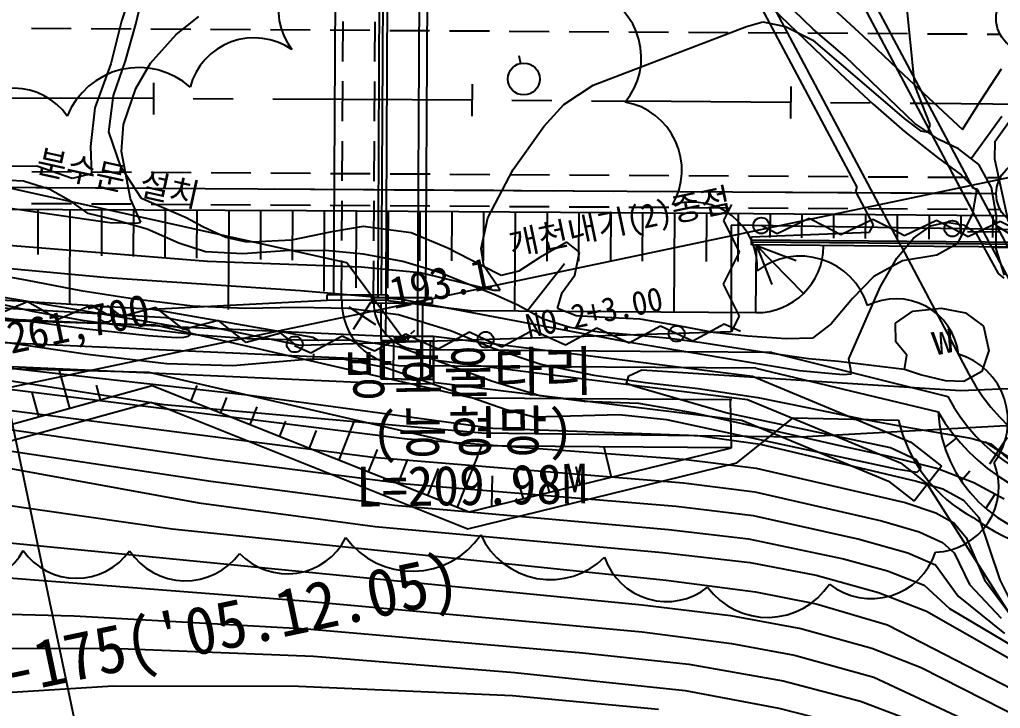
# Model space of a CAD drawing. Header units: millimetres. Extents: x 13158 to 13954, y 1103 to 1807.
# Drawn here: x 13629.2 to 13690.8, y 1435.7 to 1479 of the extents above; entities that cross this region are included whole.
import ezdxf
from ezdxf.xclip import XClip

# ---------------------------------------------------------------- set-up
doc = ezdxf.new("R2010")
doc.units = ezdxf.units.MM
doc.header["$LTSCALE"] = 10
doc.header["$MEASUREMENT"] = 0
doc.header["$XCLIPFRAME"] = 2
for name, pattern in [('CENTER', [2, 1.25, -0.25, 0.25, -0.25]), ('CENTER2', [28.575, 19.05, -3.175, 3.175, -3.175]), ('HIDDEN', [0.375, 0.25, -0.125])]:
    doc.linetypes.add(name, pattern=pattern)
doc.layers.add('TZ-BASE', color=253, linetype='Continuous')
doc.layers.add('TZ-CABL', color=4, linetype='Continuous')
doc.styles.add('HANA', font='GulimChe.ttf')
doc.styles.get("Standard").update_dxf_attribs({"font": 'GulimChe.ttf'})
doc.linetypes.add('XXO_LINE', pattern='A,2.5,["X",Standard,S=1,R=0,X=-1,Y=-0.5],5,["X",Standard,S=1,R=0,X=-1,Y=-0.5],5,-0.5,[133,GulimChe.ttf,S=0.5,R=0,X=-0.5,Y=0],-0.5,2.5', length=16)
doc.linetypes.add('ZIGZAG', pattern='A,0.0001,-0.2,[131,ltypeshp.shx,S=0.2,R=0,X=-0.2,Y=0],-0.4,[131,ltypeshp.shx,S=0.2,R=180,X=0.2,Y=0],-0.2', length=0.8001)

# ---------------------------------------------------------------- blocks, each defined once
blk = doc.blocks.new('JD-SFSG5YJF567')
at = {"layer": 'TZ-BASE'}
for p, q in [((367.394, -188.921), (291.638, 171.985)), ((81.472, -66.052), (601.202, 43.043)), ((354.562, -7.491, -62.221), (354.747, 29.423, -62.221)), ((354.057, -8.076, -62.221), (354.214, 22.824, -62.221)), ((356.555, -8.439, -62.221), (356.714, 22.811, -62.221)), ((357.057, -8.091, -62.221), (357.214, 22.808, -62.221)), ((386.895, -4.845), (376.62, 14.494)), ((392.584, -4.895), (382.308, 14.445)), ((387.761, 5.249, -63), (386.831, 14.398, -63)), ((338.718, 11.595, -64.812), (337.943, 9.288, -64.812)), ((338.85, 9.088, -63.391), (339.422, 11.474, -63.391)), ((384.128, -1.129), (377.794, 10.792)), ((381.375, 8.788, -255), (379.527, 10.553, -255)), ((391.409, -1.193), (385.075, 10.729)), ((378.796, 10.089, -63.391), (380.839, 8.139, -63.391)), ((382.378, 10.299, -62.513), (384.486, 8.366, -62.513)), ((337.943, 9.288, -64.812), (337.283, 6.594, -64.812)), ((341.385, 8.45, -64), (342.812, 9.581, -64)), ((377.181, 8.952, -63), (378.206, 9.25, -63)), ((378.206, 9.25, -63), (379.637, 8.953, -63)), ((338.201, 6.792, -63.391), (338.85, 9.088, -63.391)), ((367.565, 5.26, -63), (377.181, 8.952, -63)), ((379.637, 8.953, -63), (381.359, 8.084, -63)), ((383.373, 7.073, -255), (381.375, 8.788, -255)), ((392.788, 1.755, -62), (397.796, 8.764, -62)), ((339.771, 6.655, -64), (341.385, 8.45, -64)), ((380.839, 8.139, -63.391), (383.077, 6.006, -63.391)), ((381.359, 8.084, -63), (387.084, 3.17, -63)), ((384.486, 8.366, -62.513), (387.074, 5.911, -62.513)), ((337.436, 4.612, -63.391), (338.201, 6.792, -63.391)), ((362.896, 7.119, -63.287), (362.999, 6.63, -63.287)), ((387.748, 2.858, -255), (383.373, 7.073, -255)), ((337.283, 6.594, -64.812), (336.283, 3.845, -64.812)), ((338.848, 5.065, -64), (339.771, 6.655, -64)), ((391.866, 4.241, -62.513), (393.187, 6.294, -62.513)), ((383.077, 6.006, -63.391), (385.124, 4.099, -63.391)), ((387.074, 5.911, -62.513), (390.737, 2.488, -62.513)), ((338.067, 2.804, -64), (338.848, 5.065, -64)), ((339.959, 5.42), (339.951, 3.42)), ((359.961, 5.32), (359.949, 3.32)), ((365.714, 4.056, -63), (367.565, 5.26, -63)), ((379.962, 5.18), (379.946, 3.18)), ((388.727, 2.792, -63), (387.761, 5.249, -63)), ((337.145, 2.328, -63.391), (337.436, 4.612, -63.391)), ((336.283, 3.845, -64.812), (336.001, 1.415, -64.812)), ((364.459, 2.663, -63), (365.714, 4.056, -63)), ((385.124, 4.099, -63.391), (387.1, 2.365, -63.391)), ((390.737, 2.488, -62.513), (391.866, 4.241, -62.513)), ((387.084, 3.17, -63), (388.119, 2.408, -63)), ((391.284, 0.662, -61.719), (393.217, 3.314, -61.719)), ((337.95, 1.105, -64), (338.067, 2.804, -64)), ((362.53, -0.022, -63), (364.459, 2.663, -63)), ((389.26, 1.854, -255), (387.748, 2.858, -255)), ((388.599, 2.318, -63), (388.727, 2.792, -63)), ((337.91, 0.148, -63.391), (337.145, 2.328, -63.391)), ((387.1, 2.365, -63.391), (389.168, 0.729, -63.391)), ((388.119, 2.408, -63), (388.599, 2.318, -63)), ((390.492, 1.271, -255), (389.26, 1.854, -255)), ((336.001, 1.415, -64.812), (336.07, -0.31, -64.812)), ((391.774, 0.286, -255), (390.492, 1.271, -255)), ((392.783, 0.619, -62), (392.788, 1.755, -62)), ((338.508, -1.87, -64), (337.95, 1.105, -64)), ((389.168, 0.729, -63.391), (390.653, -0.357, -63.391)), ((393.641, -3.323, -62), (392.783, 0.619, -62)), ((332.629, 0.18, -64.812), (329.628, 0.151, -64.812)), ((334.852, -0.588, -64.812), (332.629, 0.18, -64.812)), ((339.195, -1.845, -63.391), (337.91, 0.148, -63.391)), ((392.558, -1.162, -255), (391.774, 0.286, -255)), ((352.09, -5.877, -62.221), (326.383, -0.21, -62.221)), ((336.07, -0.31, -64.812), (334.852, -0.588, -64.812)), ((360.956, -3.062, -63), (362.53, -0.022, -63)), ((392.584, -4.895), (390.018, -0.066)), ((390.653, -0.357, -63.391), (391.621, -1.337, -63.391)), ((331.797, -0.759, -68.052), (329.416, -0.649, -68.052)), ((333.452, -1.293, -68.052), (331.797, -0.759, -68.052)), ((384.046, -1.4), (384.128, -1.129)), ((391.68, -1.275), (391.409, -1.193)), ((392.872, -2.97, -255), (392.558, -1.162, -255)), ((334.777, -2.029, -68.052), (333.452, -1.293, -68.052)), ((342.011, -3.06, -63.391), (339.195, -1.845, -63.391)), ((385.163, -3.502), (384.046, -1.4)), ((391.621, -1.337, -63.391), (391.376, -2.807, -63.391)), ((393.607, -4.904), (391.68, -1.275)), ((329.773, -2.293, -64), (337.221, -3.352, -64)), ((335.847, -2.788, -68.052), (334.777, -2.029, -68.052)), ((339.167, -3.326, -64), (338.508, -1.87, -64)), ((376.235, -2.227), (375.733, -3.225)), ((332.695, -2.554), (332.686, -5.354)), ((334.695, -2.56), (334.677, -8.464)), ((337.513, -3.196, -68.052), (335.847, -2.788, -68.052)), ((336.695, -2.566), (336.686, -5.447)), ((338.695, -2.572), (338.686, -5.493)), ((340.681, -2.58), (340.666, -5.538)), ((343.056, -3.627, -63.391), (342.011, -3.06, -63.391)), ((342.681, -2.59), (342.665, -5.585)), ((344.681, -2.6), (344.649, -8.807)), ((346.681, -2.61), (346.665, -5.677)), ((348.681, -2.62), (348.665, -5.723)), ((350.68, -2.63), (350.655, -7.656)), ((352.68, -2.641), (352.656, -7.458)), ((354.68, -2.651), (354.656, -7.468)), ((356.68, -2.661), (356.665, -5.762)), ((358.68, -2.671), (358.665, -5.766)), ((360.536, -4.984, -63), (360.956, -3.062, -63)), ((360.666, -2.683), (360.645, -5.77)), ((362.666, -2.697), (362.622, -8.898)), ((364.666, -2.711), (364.645, -5.778)), ((366.666, -2.725), (366.645, -5.782)), ((368.666, -2.739), (368.645, -5.786)), ((370.666, -2.753), (370.645, -5.79)), ((372.666, -2.767), (372.622, -8.974)), ((374.666, -2.782), (374.645, -5.798)), ((376.666, -2.796), (376.645, -5.802)), ((378.666, -2.81), (378.655, -4.307)), ((380.652, -2.824), (380.638, -4.325)), ((382.652, -2.838), (382.638, -4.344)), ((384.652, -2.852), (384.638, -4.362)), ((386.652, -2.866), (386.638, -4.38)), ((388.652, -2.88), (388.638, -4.398)), ((391.376, -2.807, -63.391), (390.403, -4.698, -63.391)), ((390.652, -2.895), (390.641, -4.078)), ((392.652, -2.909), (392.639, -4.303)), ((392.853, -5.003, -255), (392.872, -2.97, -255)), ((337.221, -3.352, -64), (338.901, -3.402, -64)), ((339.562, -3.783, -68.052), (337.513, -3.196, -68.052)), ((338.901, -3.402, -64), (339.167, -3.326, -64)), ((344.49, -4.289, -63.391), (343.056, -3.627, -63.391)), ((353.123, -3.609, -63.391), (351.145, -3.951, -63.391)), ((356.131, -4.002, -63.391), (353.123, -3.609, -63.391)), ((375.733, -3.225), (376.727, -5.228)), ((379.105, -4.066), (378.113, -3.55)), ((381.12, -3.097), (379.105, -4.066)), ((382.112, -3.613), (381.12, -3.097)), ((383.104, -4.128), (382.112, -3.613)), ((385.12, -3.16), (383.104, -4.128)), ((384.898, -3.965), (385.163, -3.502)), ((386.112, -3.676), (385.12, -3.16)), ((387.104, -4.191), (386.112, -3.676)), ((389.119, -3.223), (387.104, -4.191)), ((387.674, -4.345, -62), (388.753, -3.573, -62)), ((388.753, -3.573, -62), (389.769, -3.336, -62)), ((390.111, -3.738), (389.119, -3.223)), ((389.769, -3.336, -62), (390.808, -3.498, -62)), ((390.808, -3.498, -62), (391.603, -4.056, -62)), ((393.119, -3.286), (391.103, -4.254)), ((393.626, -4.027), (392.892, -3.558)), ((394.111, -3.801), (393.119, -3.286)), ((320.722, -3.954, -63), (343.349, -5.78, -63)), ((341.545, -4.657, -68.052), (339.562, -3.783, -68.052)), ((345.725, -4.579, -63.391), (344.49, -4.289, -63.391)), ((351.145, -3.951, -63.391), (348.628, -4.459, -63.391)), ((358.444, -4.965, -63.391), (356.131, -4.002, -63.391)), ((377.502, -4.764), (377.506, -4.264)), ((377.506, -4.264), (384.898, -3.965)), ((391.103, -4.254), (390.111, -3.738)), ((391.058, -3.931), (393.058, -3.949)), ((391.603, -4.056, -62), (392.978, -6.564, -62)), ((343.222, -5.192, -68.052), (341.545, -4.657, -68.052)), ((346.165, -4.594, -63.391), (345.725, -4.579, -63.391)), ((348.628, -4.459, -63.391), (346.165, -4.594, -63.391)), ((365.898, -4.588, -63.391), (364.204, -5.562, -63.391)), ((366.706, -5.22, -63.391), (365.898, -4.588, -63.391)), ((386.099, -4.838), (377.502, -4.764)), ((398.617, -4.771), (377.503, -4.588)), ((398.615, -4.639), (377.505, -4.456)), ((377.778, -9.013), (377.815, -4.8)), ((377.815, -4.8), (380.756, -7.816)), ((377.815, -4.8), (380.307, -5.732)), ((377.815, -4.8), (378.771, -7.257)), ((398.607, -4.947), (386.099, -4.838)), ((386.616, -5.597, -62), (387.674, -4.345, -62)), ((386.911, -4.882), (391.155, -12.879)), ((390.403, -4.698, -63.391), (389.129, -5.412, -63.391)), ((392.584, -4.895), (393.607, -4.904)), ((345.56, -5.32, -68.052), (343.222, -5.192, -68.052)), ((348.196, -5.137, -68.052), (345.56, -5.32, -68.052)), ((350.756, -5.115, -68.052), (348.196, -5.137, -68.052)), ((353.148, -5.352, -68.052), (350.756, -5.115, -68.052)), ((355.607, -5.804, -68.052), (353.148, -5.352, -68.052)), ((360.516, -6.036, -63.391), (358.444, -4.965, -63.391)), ((360.686, -6.078, -63), (360.536, -4.984, -63)), ((366.4, -6.663, -63.391), (366.706, -5.22, -63.391)), ((376.727, -5.228), (376.224, -6.227)), ((389.129, -5.412, -63.391), (386.982, -5.762, -63.391)), ((392.599, -4.934), (395.572, -10.535)), ((393.389, -6.662, -255), (392.853, -5.003, -255)), ((327.823, -5.962, -62), (337.078, -6.815, -62)), ((343.349, -5.78, -63), (353.002, -6.138, -63)), ((355.545, -10.534, -62.221), (352.09, -5.877, -62.221)), ((353.002, -6.138, -63), (356.706, -6.492, -63)), ((357.92, -6.496, -68.052), (355.607, -5.804, -68.052)), ((361.784, -6.686, -63.391), (360.516, -6.036, -63.391)), ((361.723, -7.602, -63), (360.686, -6.078, -63)), ((364.204, -5.562, -63.391), (362.896, -6.419, -63.391)), ((363.44, -8.886, -62.513), (365.768, -5.92, -62.513)), ((386.982, -5.762, -63.391), (385.182, -6.747, -63.391)), ((385.584, -7.412, -62), (386.616, -5.597, -62)), ((328.495, -6.336, -55.443), (332.028, -6.981, -55.443)), ((356.706, -6.492, -63), (361.312, -7.593, -63)), ((359.645, -7.203, -68.052), (357.92, -6.496, -68.052)), ((362.896, -6.419, -63.391), (361.784, -6.686, -63.391)), ((365.619, -7.752, -63.391), (366.4, -6.663, -63.391)), ((376.224, -6.227), (375.722, -7.225)), ((385.182, -6.747, -63.391), (383.833, -8.126, -63.391)), ((392.978, -6.564, -62), (393.342, -6.841, -62)), ((341.32, -9.879, -62), (325.879, -7.284, -62)), ((332.028, -6.981, -55.443), (335.394, -7.632, -55.443)), ((337.078, -6.815, -62), (349.183, -7.621, -62)), ((361.353, -7.866, -68.052), (359.645, -7.203, -68.052)), ((375.722, -7.225), (376.716, -9.228)), ((319.942, -7.555), (339.888, -8.786)), ((335.394, -7.632, -55.443), (338.771, -8.138, -55.443)), ((349.183, -7.621, -62), (355.497, -8.172, -62)), ((350.866, -8.238), (350.868, -7.888)), ((354.668, -7.91), (350.868, -7.888)), ((354.555, -8.428, -62.221), (354.562, -7.491, -62.221)), ((354.668, -7.91), (354.666, -8.26)), ((361.312, -7.593, -63), (361.723, -7.602, -63)), ((362.827, -8.552, -68.052), (361.353, -7.866, -68.052)), ((365.327, -8.756, -63.391), (365.619, -7.752, -63.391)), ((383.613, -11.913, -62), (385.584, -7.412, -62)), ((321.481, -8.12, -62), (335.779, -10.04, -62)), ((328.971, -8.162, -61.301), (332.328, -8.917, -61.301)), ((332.036, -8.333), (329.982, -9.216)), ((333.006, -8.889), (332.036, -8.333)), ((336.03, -8.562), (333.976, -9.446)), ((336.999, -9.118), (336.03, -8.562)), ((337.949, -9.263), (337.071, -8.571)), ((338.771, -8.138, -55.443), (342.405, -8.581, -55.443)), ((339.888, -8.786), (350.866, -8.238)), ((342.405, -8.581, -55.443), (345.749, -8.728, -55.443)), ((354.666, -8.26), (350.866, -8.238)), ((352.518, -10.041, -61.868), (353.611, -8.366, -61.868)), ((353.655, -8.424, -62.221), (353.657, -8.074, -62.221)), ((357.455, -8.443, -62.221), (353.655, -8.424, -62.221)), ((357.457, -8.093, -62.221), (353.657, -8.074, -62.221)), ((354.244, -10.669, -62.221), (354.255, -8.427, -62.221)), ((354.545, -10.479, -62.221), (354.555, -8.428, -62.221)), ((354.666, -8.26), (359.862, -8.877)), ((355.497, -8.172, -62), (369.601, -10.827, -62)), ((356.545, -10.489, -62.221), (356.555, -8.439, -62.221)), ((356.844, -10.682, -62.221), (356.855, -8.44, -62.221)), ((357.457, -8.093, -62.221), (357.455, -8.443, -62.221)), ((364.413, -9.416, -68.052), (362.827, -8.552, -68.052)), ((383.833, -8.126, -63.391), (382.508, -9.717, -63.391)), ((340.066, -9.79), (299.73, -8.677)), ((332.328, -8.917, -61.301), (335.469, -9.488, -61.301)), ((333.976, -9.446), (333.006, -8.889)), ((340.11, -8.689), (337.949, -9.263)), ((339.888, -8.786), (349.954, -10.547)), ((340.988, -9.381), (340.11, -8.689)), ((345.749, -8.728, -55.443), (348.982, -8.677, -55.443)), ((348.982, -8.677, -55.443), (352.187, -8.729, -55.443)), ((352.187, -8.729, -55.443), (355.342, -9.132, -55.443)), ((352.227, -8.657, -61.868), (353.902, -9.75, -61.868)), ((355.342, -9.132, -55.443), (358.656, -10.157, -55.443)), ((359.862, -8.877), (377.787, -9.013)), ((366.486, -9.208, -63.391), (365.327, -8.756, -63.391)), ((368.301, -9.314, -63.391), (366.486, -9.208, -63.391)), ((376.716, -9.228), (376.214, -10.227)), ((386.538, -9.668, -62.137), (387.627, -8.917, -62.137)), ((387.627, -8.917, -62.137), (389.404, -8.727, -62.137)), ((389.404, -8.727, -62.137), (390.932, -9.02, -62.137)), ((390.932, -9.02, -62.137), (392.058, -9.866, -62.137)), ((303.723, -9.449, -60), (345.832, -14.163, -60)), ((319.624, -9.251, -61), (335.805, -11.626, -61)), ((335.469, -9.488, -61.301), (339.036, -9.968, -61.301)), ((359.988, -14.378), (340.066, -9.79)), ((341.866, -10.074), (340.988, -9.381)), ((344.027, -9.5), (341.866, -10.074)), ((344.905, -10.192), (344.027, -9.5)), ((366.09, -9.951, -68.052), (364.413, -9.416, -68.052)), ((370.515, -9.431, -63.391), (368.301, -9.314, -63.391)), ((372.687, -9.797, -63.391), (370.515, -9.431, -63.391)), ((375.123, -10.268, -63.391), (372.687, -9.797, -63.391)), ((375.785, -9.74), (373.818, -10.802)), ((376.801, -10.208), (375.785, -9.74)), ((382.508, -9.717, -63.391), (381.324, -10.606, -63.391)), ((386.568, -10.845, -62.137), (386.538, -9.668, -62.137)), ((335.779, -10.04, -62), (339.612, -10.455, -62)), ((339.036, -9.968, -61.301), (342.568, -10.382, -61.301)), ((339.612, -10.455, -62), (341.377, -10.564, -62)), ((342.2, -10.129, -62), (341.32, -9.879, -62)), ((342.145, -10.489, -62), (342.294, -10.371, -62)), ((342.294, -10.371, -62), (342.2, -10.129, -62)), ((342.568, -10.382, -61.301), (345.84, -10.628, -61.301)), ((345.783, -10.885), (344.905, -10.192)), ((347.944, -10.311), (345.783, -10.885)), ((348.822, -11.003), (347.944, -10.311)), ((355.795, -10.37), (353.828, -11.433)), ((356.811, -10.838), (355.795, -10.37)), ((356.116, -10.353), (356.37, -10.104)), ((359.793, -10.244), (357.826, -11.306)), ((358.656, -10.157, -55.443), (361.272, -11.251, -55.443)), ((360.809, -10.712), (359.793, -10.244)), ((363.791, -10.118), (361.824, -11.18)), ((364.807, -10.586), (363.791, -10.118)), ((367.789, -9.992), (365.822, -11.054)), ((367.932, -10.248, -68.052), (366.09, -9.951, -68.052)), ((368.805, -10.46), (367.789, -9.992)), ((369.911, -10.41, -68.052), (367.932, -10.248, -68.052)), ((369.82, -10.928), (368.805, -10.46)), ((371.787, -9.866), (369.82, -10.928)), ((372.368, -10.631, -68.052), (369.911, -10.41, -68.052)), ((372.803, -10.334), (371.787, -9.866)), ((373.818, -10.802), (372.803, -10.334)), ((377.244, -10.483, -63.391), (375.123, -10.268, -63.391)), ((392.058, -9.866, -62.137), (392.396, -11.382, -62.137)), ((341.377, -10.564, -62), (341.853, -10.551, -62)), ((341.853, -10.551, -62), (342.145, -10.489, -62)), ((345.84, -10.628, -61.301), (349.231, -10.715, -61.301)), ((349.231, -10.715, -61.301), (352.625, -10.741, -61.301)), ((351.797, -10.496), (349.83, -11.559)), ((349.954, -10.547), (350.326, -10.767)), ((352.813, -10.964), (351.797, -10.496)), ((352.625, -10.741, -61.301), (355.401, -11.155, -61.301)), ((353.828, -11.433), (352.813, -10.964)), ((354.243, -10.778, -62.221), (354.231, -13.179, -62.221)), ((354.245, -10.477, -62.221), (354.243, -10.777, -62.221)), ((354.243, -10.778, -62.221), (355.543, -10.784, -62.221)), ((355.043, -10.782, -62.221), (354.243, -10.778, -62.221)), ((354.245, -10.478, -62.221), (355.045, -10.482, -62.221)), ((354.245, -10.778, -62.221), (354.257, -10.79, -62.221)), ((354.289, -10.778, -62.221), (354.302, -10.79, -62.221)), ((354.334, -10.778, -62.221), (354.347, -10.79, -62.221)), ((354.431, -13.18, -62.221), (354.443, -10.779, -62.221)), ((354.469, -10.779, -62.221), (354.481, -10.791, -62.221)), ((354.514, -10.779, -62.221), (354.526, -10.791, -62.221)), ((354.559, -10.779, -62.221), (354.571, -10.792, -62.221)), ((354.604, -10.779, -62.221), (354.616, -10.792, -62.221)), ((354.738, -10.78, -62.221), (354.751, -10.793, -62.221)), ((354.783, -10.78, -62.221), (354.796, -10.793, -62.221)), ((354.828, -10.781, -62.221), (354.841, -10.793, -62.221)), ((354.873, -10.781, -62.221), (354.885, -10.793, -62.221)), ((355.008, -10.781, -62.221), (355.02, -10.794, -62.221)), ((355.031, -13.183, -62.221), (355.043, -10.782, -62.221)), ((355.045, -10.482, -62.221), (355.044, -10.582, -62.221)), ((355.044, -10.582, -62.221), (355.144, -10.582, -62.221)), ((355.094, -10.582, -62.221), (355.095, -10.532, -62.221)), ((355.094, -10.576, -62.221), (355.101, -10.582, -62.221)), ((355.094, -10.582, -62.221), (355.994, -10.586, -62.221)), ((355.995, -10.536, -62.221), (355.095, -10.532, -62.221)), ((355.095, -10.553, -62.221), (355.123, -10.582, -62.221)), ((355.096, -10.532, -62.221), (355.146, -10.582, -62.221)), ((355.118, -10.532, -62.221), (355.168, -10.582, -62.221)), ((355.141, -10.532, -62.221), (355.191, -10.582, -62.221)), ((355.143, -10.782, -62.221), (355.144, -10.582, -62.221)), ((355.944, -10.586, -62.221), (355.143, -10.782, -62.221)), ((355.144, -10.582, -62.221), (355.943, -10.786, -62.221)), ((355.163, -10.532, -62.221), (355.213, -10.583, -62.221)), ((355.186, -10.532, -62.221), (355.235, -10.583, -62.221)), ((355.208, -10.532, -62.221), (355.258, -10.583, -62.221)), ((355.231, -10.533, -62.221), (355.28, -10.583, -62.221)), ((355.253, -10.533, -62.221), (355.303, -10.583, -62.221)), ((355.275, -10.533, -62.221), (355.325, -10.583, -62.221)), ((355.298, -10.533, -62.221), (355.348, -10.583, -62.221)), ((355.32, -10.533, -62.221), (355.37, -10.583, -62.221)), ((355.343, -10.533, -62.221), (355.393, -10.583, -62.221)), ((355.365, -10.533, -62.221), (355.415, -10.584, -62.221)), ((355.388, -10.533, -62.221), (355.437, -10.584, -62.221)), ((355.41, -10.534, -62.221), (355.46, -10.584, -62.221)), ((355.433, -10.534, -62.221), (355.482, -10.584, -62.221)), ((355.455, -10.534, -62.221), (355.505, -10.584, -62.221)), ((355.478, -10.534, -62.221), (355.527, -10.584, -62.221)), ((355.5, -10.534, -62.221), (355.55, -10.584, -62.221)), ((355.522, -10.534, -62.221), (355.572, -10.584, -62.221)), ((355.543, -10.784, -62.221), (357.543, -10.794, -62.221)), ((355.545, -10.534, -62.221), (355.595, -10.584, -62.221)), ((355.567, -10.534, -62.221), (355.617, -10.585, -62.221)), ((355.59, -10.534, -62.221), (355.64, -10.585, -62.221)), ((355.612, -10.535, -62.221), (355.662, -10.585, -62.221)), ((355.635, -10.535, -62.221), (355.684, -10.585, -62.221)), ((355.657, -10.535, -62.221), (355.707, -10.585, -62.221)), ((355.68, -10.535, -62.221), (355.729, -10.585, -62.221)), ((355.702, -10.535, -62.221), (355.752, -10.585, -62.221)), ((355.724, -10.535, -62.221), (355.774, -10.585, -62.221)), ((355.747, -10.535, -62.221), (355.797, -10.585, -62.221)), ((355.769, -10.535, -62.221), (355.819, -10.586, -62.221)), ((355.792, -10.535, -62.221), (355.842, -10.586, -62.221)), ((355.814, -10.536, -62.221), (355.864, -10.586, -62.221)), ((355.837, -10.536, -62.221), (355.886, -10.586, -62.221)), ((355.859, -10.536, -62.221), (355.909, -10.586, -62.221)), ((355.882, -10.536, -62.221), (355.931, -10.586, -62.221)), ((355.904, -10.536, -62.221), (355.954, -10.586, -62.221)), ((355.927, -10.536, -62.221), (355.976, -10.586, -62.221)), ((355.943, -10.786, -62.221), (355.944, -10.586, -62.221)), ((356.044, -10.587, -62.221), (355.944, -10.586, -62.221)), ((355.949, -10.536, -62.221), (355.994, -10.582, -62.221)), ((355.971, -10.536, -62.221), (355.995, -10.56, -62.221)), ((355.994, -10.586, -62.221), (355.995, -10.536, -62.221)), ((355.994, -10.536, -62.221), (355.995, -10.537, -62.221)), ((356.045, -10.487, -62.221), (356.044, -10.587, -62.221)), ((356.045, -10.487, -62.221), (357.545, -10.494, -62.221)), ((356.743, -10.79, -62.221), (356.731, -13.192, -62.221)), ((357.543, -10.794, -62.221), (356.743, -10.79, -62.221)), ((356.759, -10.79, -62.221), (356.778, -10.809, -62.221)), ((357.826, -11.306), (356.811, -10.838)), ((356.841, -13.193, -62.221), (356.844, -10.682, -62.221)), ((356.894, -10.791, -62.221), (356.912, -10.81, -62.221)), ((356.939, -10.791, -62.221), (356.957, -10.81, -62.221)), ((356.983, -10.791, -62.221), (357.002, -10.81, -62.221)), ((357.028, -10.792, -62.221), (357.047, -10.811, -62.221)), ((357.163, -10.792, -62.221), (357.182, -10.811, -62.221)), ((357.208, -10.793, -62.221), (357.227, -10.812, -62.221)), ((357.253, -10.793, -62.221), (357.272, -10.812, -62.221)), ((357.298, -10.793, -62.221), (357.317, -10.812, -62.221)), ((357.333, -12.793, -62.221), (357.343, -10.793, -62.221)), ((357.433, -10.794, -62.221), (357.451, -10.813, -62.221)), ((357.477, -10.794, -62.221), (357.496, -10.813, -62.221)), ((357.522, -10.794, -62.221), (357.541, -10.813, -62.221)), ((357.531, -13.196, -62.221), (357.543, -10.794, -62.221)), ((357.543, -10.794, -62.221), (357.533, -12.794, -62.221)), ((357.545, -10.494, -62.221), (357.543, -10.794, -62.221)), ((361.824, -11.18), (360.809, -10.712)), ((365.822, -11.054), (364.807, -10.586)), ((369.601, -10.827, -62), (380.511, -12.647, -62)), ((374.38, -10.899, -68.052), (372.368, -10.631, -68.052)), ((376.387, -11.231, -68.052), (374.38, -10.899, -68.052)), ((379.684, -10.661, -63.391), (377.244, -10.483, -63.391)), ((381.324, -10.606, -63.391), (379.684, -10.661, -63.391)), ((387.255, -11.677, -62.137), (386.568, -10.845, -62.137)), ((339.684, -12.781), (300.148, -11.689)), ((320.706, -11.694, -255), (340.627, -14.785, -255)), ((335.805, -11.626, -61), (340.766, -12.207, -61)), ((349.83, -11.559), (348.815, -11.09)), ((355.401, -11.155, -61.301), (358.373, -12.258, -61.301)), ((378.779, -11.51), (356.752, -11.354)), ((361.272, -11.251, -55.443), (364.274, -12.251, -55.443)), ((378.604, -11.558, -68.052), (376.387, -11.231, -68.052)), ((381.071, -11.907, -68.052), (378.604, -11.558, -68.052)), ((378.779, -11.51), (389.821, -14.269)), ((387.097, -12.586, -62.137), (387.255, -11.677, -62.137)), ((392.396, -11.382, -62.137), (391.952, -12.71, -62.137)), ((318.248, -12.226, -59), (355.884, -16.944, -59)), ((340.766, -12.207, -61), (344.932, -12.342, -61)), ((344.932, -12.342, -61), (349.784, -11.906, -61)), ((349.784, -11.906, -61), (351.949, -11.94, -61)), ((351.949, -11.94, -61), (354.537, -12.467, -61)), ((358.373, -12.258, -61.301), (361.182, -13.304, -61.301)), ((364.274, -12.251, -55.443), (367.593, -12.941, -55.443)), ((382.965, -12.082, -68.052), (381.071, -11.907, -68.052)), ((387.097, -12.586, -68.052), (382.965, -12.082, -68.052)), ((383.772, -12.859, -62), (383.613, -11.913, -62)), ((312.663, -12.765, -58), (353.731, -18.091, -58)), ((334.003, -12.572), (334.673, -15.009)), ((359.636, -17.376), (339.684, -12.781)), ((354.233, -12.778, -62.221), (354.231, -13.179, -62.221)), ((354.537, -12.467, -61), (362.09, -15.104, -61)), ((377.772, -12.505), (355.745, -12.349)), ((357.533, -12.794, -62.221), (357.531, -13.196, -62.221)), ((369.793, -12.989, -61), (370.61, -12.598, -61)), ((370.61, -12.598, -61), (390.614, -13.892, -61)), ((377.772, -12.505), (389.22, -15.249)), ((380.511, -12.647, -62), (383.246, -12.893, -62)), ((383.246, -12.893, -62), (383.772, -12.859, -62)), ((388.118, -12.922, -62.137), (387.097, -12.586, -62.137)), ((389.681, -13.301, -62.137), (388.118, -12.922, -62.137)), ((391.952, -12.71, -62.137), (390.832, -13.331, -62.137)), ((357.53, -13.496, -62.221), (354.23, -13.479, -62.221)), ((355.515, -13.186, -62.221), (354.231, -13.179, -62.221)), ((354.231, -13.179, -62.221), (355.031, -13.183, -62.221)), ((355.515, -13.186, -62.221), (357.531, -13.196, -62.221)), ((356.731, -13.192, -62.221), (357.531, -13.196, -62.221)), ((357.531, -13.196, -62.221), (357.53, -13.496, -62.221)), ((361.182, -13.304, -61.301), (364.211, -14.223, -61.301)), ((367.593, -12.941, -55.443), (370.849, -13.395, -55.443)), ((369.661, -13.453, -61), (369.793, -12.989, -61)), ((370.177, -13.651, -61), (369.661, -13.453, -61)), ((370.849, -13.395, -55.443), (374.153, -13.77, -55.443)), ((390.832, -13.331, -62.137), (389.681, -13.301, -62.137)), ((319.884, -19.08), (339.863, -13.581)), ((332.326, -14.018), (332.745, -15.54)), ((336.35, -13.564), (336.602, -14.479)), ((339.863, -13.581), (359.772, -21.527)), ((342.676, -13.595), (342.294, -14.551)), ((375.88, -15.309, -61), (370.177, -13.651, -61)), ((374.153, -13.77, -55.443), (377.902, -14.347, -55.443)), ((390.614, -13.892, -61), (395.841, -13.698, -61)), ((319.24, -14.653, -57), (343.947, -18.225, -57)), ((320.011, -20.082), (339.805, -14.634)), ((320.011, -20.082), (339.805, -14.634)), ((339.805, -14.634), (359.699, -22.574)), ((339.805, -14.634), (359.699, -22.574)), ((344.533, -14.336), (344.152, -15.293)), ((345.832, -14.163, -60), (361.261, -16.268, -60)), ((376.257, -14.493), (359.988, -14.378)), ((364.211, -14.223, -61.301), (366.992, -14.575, -61.301)), ((366.992, -14.575, -61.301), (370.4, -14.706, -61.301)), ((370.4, -14.706, -61.301), (373.895, -15.306, -61.301)), ((376.236, -17.493), (376.175, -14.493)), ((377.902, -14.347, -55.443), (381.204, -15.015, -55.443)), ((315.614, -15.374, -56), (343.56, -19.596, -56)), ((340.627, -14.785, -255), (360.576, -16.566, -255)), ((346.449, -14.932), (346.009, -16.034)), ((362.09, -15.104, -61), (363.862, -15.552, -61)), ((373.895, -15.306, -61.301), (376.923, -15.972, -61.301)), ((386.219, -17.501, -61), (375.88, -15.309, -61)), ((381.204, -15.015, -55.443), (384.607, -15.712, -55.443)), ((348.248, -15.819), (347.867, -16.775)), ((352.582, -15.751), (351.582, -18.258)), ((363.862, -15.552, -61), (369.193, -15.411, -61)), ((369.193, -15.411, -61), (372.166, -15.725, -61)), ((372.166, -15.725, -61), (386.586, -18.815, -61)), ((376.582, -18.438), (380.112, -15.611)), ((376.582, -18.438), (380.112, -15.611)), ((376.923, -15.972, -61.301), (379.91, -16.635, -61.301)), ((380.112, -15.611), (386.734, -15.757)), ((380.112, -15.611), (386.734, -15.757)), ((380.575, -16.818, -255), (400.503, -15.708, -255)), ((384.607, -15.712, -55.443), (387.602, -16.27, -55.443)), ((350.164, -16.415), (349.724, -17.517)), ((360.576, -16.566, -255), (380.575, -16.818, -255)), ((361.261, -16.268, -60), (374.121, -16.716, -60)), ((387.602, -16.27, -55.443), (391.265, -16.883, -55.443)), ((355.884, -16.944, -59), (373.237, -18.202, -59)), ((374.121, -16.716, -60), (378.042, -17.273, -60)), ((379.91, -16.635, -61.301), (383.12, -17.379, -61.301)), ((389.642, -17.481), (390.363, -16.887)), ((391.265, -16.883, -55.443), (392.534, -17.259, -55.443)), ((392.179, -17.115, -60.405), (393.854, -18.208, -60.405)), ((392.47, -18.499, -60.405), (393.563, -16.824, -60.405)), ((322.463, -17.259, -55), (342.812, -20.952, -55)), ((353.995, -17.606), (353.439, -18.999)), ((360.545, -17.382), (359.012, -21.223)), ((376.236, -17.493), (359.636, -17.376)), ((359.772, -21.527), (376.236, -17.493)), ((368.223, -17.436), (368.69, -19.342)), ((378.042, -17.273, -60), (387.863, -19.594, -60)), ((383.12, -17.379, -61.301), (386.211, -18.05, -61.301)), ((387.845, -18.247, -61), (386.219, -17.501, -61)), ((392.534, -17.259, -55.443), (393.769, -18.325, -55.443)), ((343.947, -18.225, -57), (355.825, -19.763, -57)), ((353.731, -18.091, -58), (373.222, -19.701, -58)), ((355.911, -18.202), (355.297, -19.741)), ((359.699, -22.574), (376.582, -18.438)), ((359.699, -22.574), (376.582, -18.438)), ((373.237, -18.202, -59), (377.803, -18.773, -59)), ((386.211, -18.05, -61.301), (389.191, -18.797, -61.301)), ((388.155, -18.781, -61), (387.845, -18.247, -61)), ((357.827, -18.798), (357.154, -20.482)), ((364.465, -18.908), (364.805, -20.294)), ((366.465, -18.664), (366.747, -19.818)), ((377.803, -18.773, -59), (387.139, -20.938, -59)), ((386.586, -18.815, -61), (387.907, -19.032, -61)), ((387.907, -19.032, -61), (388.155, -18.781, -61)), ((389.191, -18.797, -61.301), (391.468, -19.675, -61.301)), ((390.66, -19.564), (391.206, -18.944)), ((343.56, -19.596, -56), (355.092, -21.093, -56)), ((361.22, -19.263), (361.182, -21.181)), ((362.711, -19.123), (363.173, -20.694)), ((373.222, -19.701, -58), (377.715, -20.264, -58)), ((387.863, -19.594, -60), (389.521, -20.074, -60)), ((391.468, -19.675, -61.301), (393.356, -20.709, -61.301)), ((321.695, -19.79, -54), (341.133, -22.578, -54)), ((355.825, -19.763, -57), (372.761, -21.163, -57)), ((377.715, -20.264, -58), (385.667, -22.081, -58)), ((388.529, -19.785, -62.221), (408.64, -51.473, -62.221)), ((389.521, -20.074, -60), (390.819, -20.79, -60)), ((390.819, -20.79, -60), (391.767, -21.883, -60)), ((392.22, -21.318), (392.786, -20.419)), ((342.812, -20.952, -55), (353.882, -22.437, -55)), ((355.092, -21.093, -56), (372.282, -22.619, -56)), ((372.761, -21.163, -57), (377.605, -21.75, -57)), ((387.139, -20.938, -59), (389.082, -21.58, -59)), ((377.605, -21.75, -57), (384.25, -23.227, -57)), ((385.667, -22.081, -58), (388.027, -22.769, -58)), ((389.082, -21.58, -59), (390.196, -22.201, -59)), ((391.767, -21.883, -60), (393.083, -25.793, -60)), ((319.118, -22.313, -53), (370.626, -27.348, -53)), ((341.133, -22.578, -54), (372.15, -25.806, -54)), ((353.882, -22.437, -55), (371.914, -24.063, -55)), ((372.282, -22.619, -56), (377.308, -23.204, -56)), ((388.027, -22.769, -58), (389.482, -23.437, -58)), ((390.196, -22.201, -59), (390.981, -23.129, -59)), ((377.308, -23.204, -56), (383.266, -24.477, -56)), ((384.25, -23.227, -57), (387.308, -24.095, -57)), ((390.981, -23.129, -59), (392.125, -25.786, -59)), ((389.482, -23.437, -58), (390.22, -24.1, -58)), ((371.914, -24.063, -55), (377.406, -24.704, -55)), ((383.266, -24.477, -56), (386.04, -25.222, -56)), ((387.308, -24.095, -57), (389.045, -24.854, -57)), ((390.22, -24.1, -58), (391.194, -26.087, -58)), ((322.525, -24.999, -52), (349.374, -27.097, -52)), ((377.406, -24.704, -55), (381.554, -25.485, -55)), ((386.04, -25.222, -56), (388.343, -26.126, -56)), ((389.045, -24.854, -57), (390.483, -26.803, -57)), ((372.15, -25.806, -54), (377.753, -26.545, -54)), ((381.554, -25.485, -55), (385.474, -26.58, -55)), ((392.125, -25.786, -59), (393.533, -27.661, -59)), ((393.083, -25.793, -60), (393.71, -27.031, -60)), ((388.343, -26.126, -56), (389.937, -27.588, -56)), ((391.194, -26.087, -58), (393.177, -28.185, -58)), ((377.753, -26.545, -54), (381.565, -27.297, -54)), ((385.474, -26.58, -55), (388.492, -27.755, -55)), ((390.483, -26.803, -57), (393.374, -29.152, -57)), ((319.785, -27.637, -51), (334.97, -28.044, -51)), ((349.374, -27.097, -52), (370.638, -29.046, -52)), ((370.626, -27.348, -53), (376.191, -28.032, -53)), ((381.565, -27.297, -54), (386.035, -28.62, -54)), ((389.937, -27.588, -56), (399.408, -33.206, -56)), ((334.97, -28.044, -51), (349.595, -28.855, -51)), ((376.191, -28.032, -53), (380.587, -28.835, -53)), ((388.492, -27.755, -55), (399.181, -33.845, -55)), ((349.595, -28.855, -51), (366.919, -30.363, -51)), ((380.587, -28.835, -53), (385.056, -30.079, -53)), ((386.035, -28.62, -54), (399.236, -35.402, -54)), ((370.638, -29.046, -52), (376.239, -29.779, -52)), ((323.595, -30.045, -50), (337.844, -30.106, -50)), ((337.844, -30.106, -50), (350.009, -30.574, -50)), ((376.239, -29.779, -52), (380.204, -30.52, -52)), ((385.056, -30.079, -53), (388.152, -31.29, -53)), ((350.009, -30.574, -50), (362.65, -31.594, -50)), ((366.919, -30.363, -51), (373.571, -31.084, -51)), ((380.204, -30.52, -52), (385.18, -31.896, -52)), ((373.571, -31.084, -51), (379.488, -32.132, -51)), ((388.152, -31.29, -53), (399.364, -36.995, -53)), ((362.65, -31.594, -50), (373.33, -32.725, -50)), ((385.18, -31.896, -52), (399.447, -38.539, -52)), ((324.438, -33.237, -49), (337.422, -32.438, -49)), ((337.422, -32.438, -49), (349.056, -32.468, -49)), ((349.056, -32.468, -49), (362.497, -33.042, -49)), ((379.488, -32.132, -51), (384.341, -33.407, -51)), ((362.497, -33.042, -49), (371.651, -33.906, -49)), ((373.33, -32.725, -50), (379.225, -33.832, -50)), ((379.225, -33.832, -50), (384.55, -35.203, -50)), ((384.341, -33.407, -51), (389.04, -35.178, -51))]:
    blk.add_line(p, q, dxfattribs=at)
at = {"layer": 'TZ-BASE', "linetype": 'Continuous'}
for p, q in [((351.268, -7.89), (351.443, 23.009)), ((354.268, -7.907), (354.443, 22.992)), ((354.268, -7.907), (354.443, 22.992))]:
    blk.add_line(p, q, dxfattribs=at)
at = {"layer": 'TZ-BASE', "linetype": 'HIDDEN'}
for p, q in [((351.766, -8.243), (351.943, 23.006)), ((353.766, -8.254), (353.943, 22.995))]:
    blk.add_line(p, q, dxfattribs=at)
at = {"layer": 'TZ-BASE', "ltscale": 0.2}
for p, q in [((376.232, -3.52), (376.214, -10.227)), ((402.733, -3.937), (376.232, -3.52)), ((340.759, -9.334), (320.026, -8.144)), ((349.188, -11.079), (340.759, -9.334)), ((376.214, -10.227), (349.188, -11.079))]:
    blk.add_line(p, q, dxfattribs=at)
at = {"layer": 'TZ-BASE', "ltscale": 500}
for p, q in [((307.993, -8.394, -62.221), (354.189, -10.47, -62.221)), ((308.026, -9.884, -62.221), (354.199, -11.958, -62.221)), ((357.545, -10.494, -62.221), (377.571, -13.007, -62.221)), ((308.058, -11.373, -62.221), (354.208, -13.447, -62.221)), ((357.528, -11.982, -62.221), (377.257, -14.462, -62.221)), ((357.519, -13.373, -62.221), (376.898, -15.766, -62.221)), ((377.571, -13.007, -62.221), (387.511, -17.139, -62.221)), ((377.257, -14.462, -62.221), (386.85, -18.449, -62.221)), ((376.898, -15.766, -62.221), (386.108, -19.585, -62.221)), ((387.511, -17.139, -62.221), (389.436, -18.644, -62.221)), ((386.85, -18.449, -62.221), (388.551, -19.778, -62.221)), ((389.436, -18.644, -62.221), (387.72, -20.843, -62.221)), ((386.108, -19.585, -62.221), (387.72, -20.843, -62.221))]:
    blk.add_line(p, q, dxfattribs=at)
at = {"layer": 'TZ-BASE', "linetype": 'CENTER2', "ltscale": 500}
blk.add_line((350.005, -11.594, -62.221), (349.987, -11.994, -62.221), dxfattribs=at)
at = {"layer": 'TZ-BASE', "linetype": 'CENTER', "flags": 128}
blk.add_lwpolyline([(599.91, 0, 0.013001), (79.973, 2.08, 0.002), (0, 0)], format="xyb", dxfattribs=at)
at = {"layer": 'TZ-BASE'}
for centre, radius in [((363.204, 5.651, -63.287), 1), ((378.113, -3.55), 0.5), ((390.111, -3.738), 0.5), ((336.999, -9.118), 0.5), ((372.803, -10.334), 0.5), ((360.809, -10.712), 0.5), ((348.822, -11.003), 0.5)]:
    blk.add_circle(centre, radius, dxfattribs=at)
for centre, radius, start, end in [((351.956, 10.017), 4.165, 107.29323, 217.29323), ((366.23, 7.001), 4.354, 320.03742, 70.03742), ((346.273, 4.082), 4.154, 55.21297, 165.21297), ((339.039, 1.533), 4.836, 48.28544, 158.28544), ((331.201, 0.99), 4.077, 34.88923, 144.88923), ((368.795, -0.062), 4.336, 329.7411, 79.7411), ((373.751, -6.179), 4.114, 357.11706, 107.11706), ((299.955, -9995.5), 9993, 89.4228724, 90.0083906), ((377.815, -4.8), 4.213, 269.50589, 359.47998), ((380.562, -9.905), 4.437, 17.51945, 127.51945), ((355.773, -8.349), 4, 178.48267, 269.59464), ((356.773, -8.354), 3, 178.09711, 269.59464), ((386.575, -12.089), 3.945, 6.85039, 116.85039), ((389.227, -15.806), 4.374, 323.20065, 73.20065), ((402.196, -7.018), 12.5, 207.96039, 267.96039), ((400.013, -8.942), 11.5, 207.59855, 268.10477), ((397.797, -14.786), 8.589, 183.08761, 267.32017), ((400.013, -8.942), 12.5, 210.30153, 268.09891), ((395.757, -13.701), 9.255, 192.83407, 242.06439), ((395.757, -13.701), 9.255, 192.83407, 242.06439), ((388.923, -19.951), 4.101, 271.82832, 21.82832), ((399.424, -10.888), 13.595, 233.93853, 270.27456), ((399.424, -10.888), 13.595, 233.93853, 270.27456), ((348.352, -21.29), 4.117, 223.4913, 333.4913), ((356.212, -20.084), 5.168, 216.08008, 326.08008), ((364.88, -20.943), 4.825, 204.80511, 314.80511), ((328.246, -22.043), 4.005, 221.665, 331.665), ((335.115, -21.612), 4.077, 214.88922, 324.88922), ((341.966, -21.619), 4.222, 213.6259, 323.6259), ((372.169, -23.042), 4.109, 198.8041, 308.8041), ((385.022, -22.719), 4.246, 231.74926, 341.74926), ((378.502, -23.471), 4.67, 216.42657, 326.42657)]:
    blk.add_arc(centre, radius, start, end, dxfattribs=at)
at = {"layer": 'TZ-BASE', "style": 'HANA'}
for s, height, rotation, p in [('분수문 설치', 1.5, 347.56806, (332.507, -0.184, -62.221)), ('개천내기(2)종점', 1.5, 11.85051, (362.432, -5.49, -62.221)), ('193.1', 2, 11.85467, (355.022, -8.793, -61.868)), ('261,700', 2, 11.85467, (331.01, -11.606, -255)), ('NO.2+3.00', 1.5, 11.85051, (363.509, -10.621, -62.221)), ('w', 2, 11.85467, (389.045, -11.711, -255)), ("FCR-102-영이-노반-R-175('05.12.05)", 3, 11.85467, (295.288, -40.471, -58))]:
    blk.add_text(s, height=height, rotation=rotation, dxfattribs=at).set_placement(p)
at = {"layer": 'TZ-BASE', "linetype": 'XXO_LINE', "style": 'HANA'}
for s, p in [('방호울타리', (351.9, -14.138)), ('(능형망)', (353.693, -17.809)), ('L=209.98M', (352.693, -21.197))]:
    blk.add_text(s, height=2.5, rotation=0.83337, dxfattribs=at).set_placement(p)

msp = doc.modelspace()

# ---------------------------------------------------------------- linework, layer by layer
at = {"layer": 'TZ-CABL', "linetype": 'HIDDEN'}
for points in [[(13607.48, 1478.554), (13690.787, 1478.039)], [(13607.502, 1469.555), (13690.81, 1469.039)], [(13607.75, 1468.553), (13690.55, 1468.041)], [(13607.49, 1467.555), (13690.796, 1467.039)]]:
    msp.add_lwpolyline(points, dxfattribs=at)
at = {"layer": 'TZ-CABL', "linetype": 'ZIGZAG', "ltscale": 0.5}
msp.add_lwpolyline([(13607.75, 1468.553), (13690.55, 1468.041)], dxfattribs=at)
at = {"layer": 'TZ-CABL'}
for centre in [(13692.64, 1479.027), (13692.65, 1468.027)]:
    msp.add_circle(centre, 2.1, dxfattribs=at)

# ---------------------------------------------------------------- block references
at = {"layer": 'TZ-BASE'}
ref = msp.add_blockref('JD-SFSG5YJF567', (13297.685, 1469.571), dxfattribs=at)
XClip(ref).set_block_clipping_path([(597.6593278775, -75.0000074077), (602.1606802224, 74.9999925365), (-2.2506743118, 75.0000000279), (2.2506743119, -75.0000000279)])

doc.saveas('drawing.dxf')
